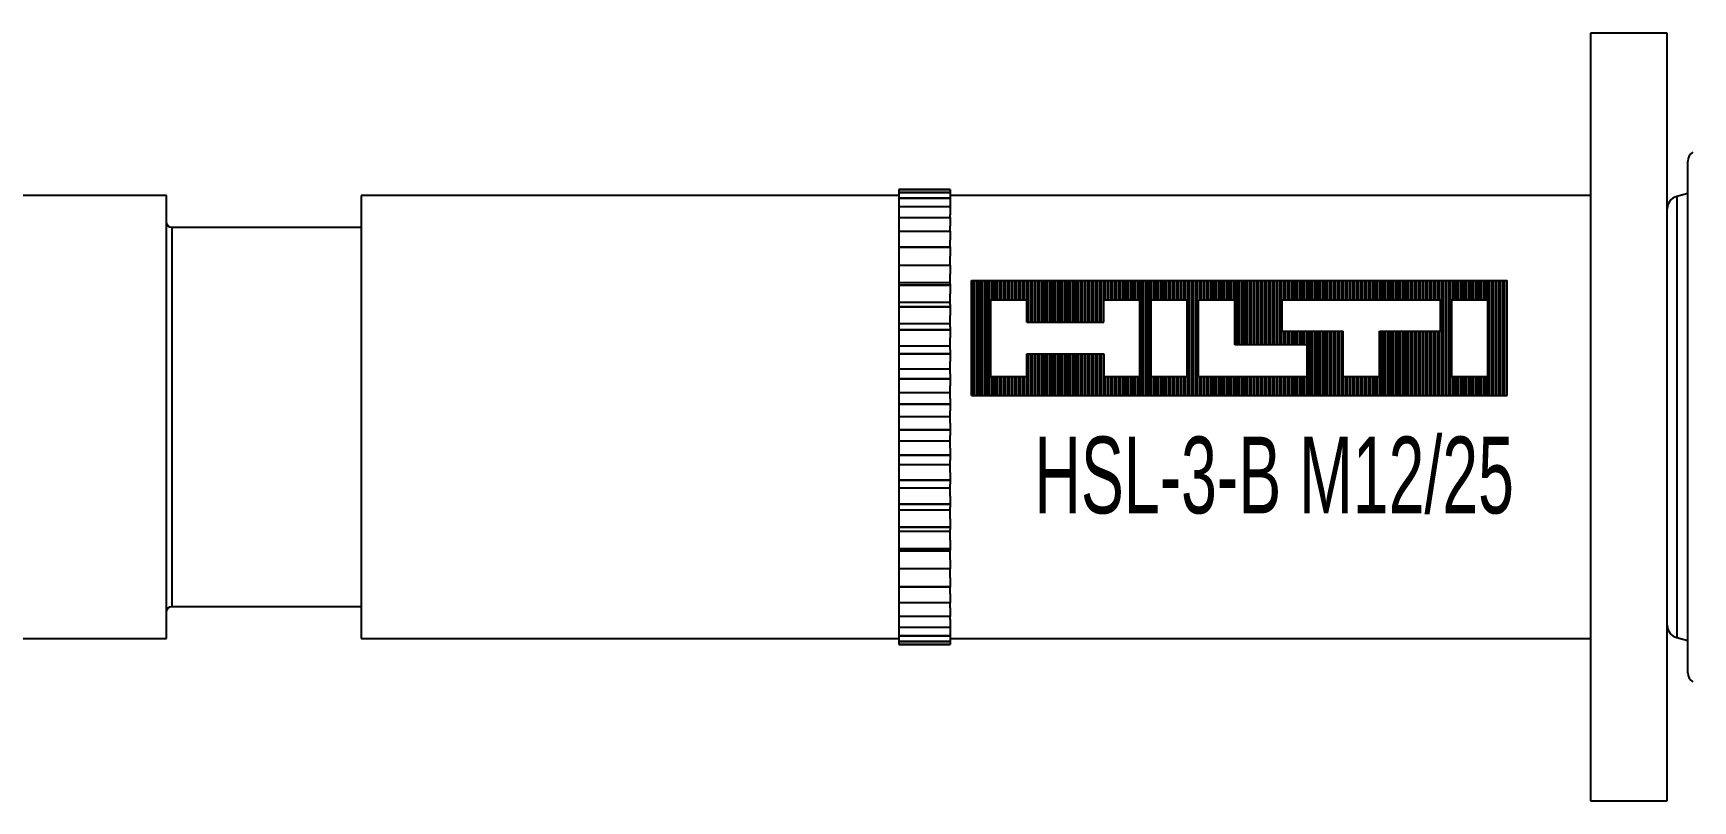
# Model space of a CAD drawing. Header units: millimetres. Extents: x 296 to 4896, y 152 to 3333.
# Drawn here: x 2230.9 to 2295.7, y 1844.7 to 1874.7 of the extents above; entities that cross this region are included whole.
import ezdxf
from ezdxf.enums import TextEntityAlignment as Align

# ---------------------------------------------------------------- set-up
doc = ezdxf.new("R2010")
doc.units = ezdxf.units.MM
doc.linetypes.add('DASHED', pattern=[0.25, 0.15625, -0.09375])
for name, color, linetype in [('1', 1, 'DASHED'), ('10', 1, 'Continuous'), ('3', 4, 'Continuous')]:
    doc.layers.add(name, color=color, linetype=linetype)
doc.styles.get("Standard").update_dxf_attribs({"font": 'arial.ttf'})

# ---------------------------------------------------------------- blocks, each defined once
blk = doc.blocks.new('HSL-3-B M12-25')
at = {"layer": '1', "color": 3, "linetype": 'Continuous'}
for p, q in [((0, 15.005), (-3, 15.005)), ((-3, 15.005), (-3, -14.995)), ((0, 14.995), (0, 15.005)), ((0, -14.995), (0, 14.995)), ((0.8, 9.998), (0.8, 10.005)), ((0.8, -9.995), (0.8, 9.998)), ((-58.6, 8.655), (-65.3, 8.655)), ((-58.6, 8.649), (-58.6, 8.655)), ((-58.6, -8.645), (-58.6, 8.649)), ((-30, 8.655), (-51, 8.655)), ((-51, 8.655), (-51, -8.645)), ((-30, 8.891), (-30, 8.89)), ((-30, 8.891), (-28, 8.891)), ((-30, 8.89), (-30, 8.781)), ((-28, 8.89), (-30, 8.89)), ((-30, 8.781), (-28, 8.781)), ((-30, 8.781), (-30, 8.777)), ((-30, 8.777), (-30, 8.56)), ((-28, 8.777), (-30, 8.777)), ((-30, 8.56), (-30, 8.553)), ((-30, 8.56), (-28, 8.56)), ((-28, 8.553), (-30, 8.553)), ((-30, 8.553), (-30, 8.247)), ((-28, 8.891), (-28, 8.89)), ((-28, 8.89), (-28, 8.781)), ((-28, 8.781), (-28, 8.777)), ((-28, 8.777), (-28, 8.56)), ((-3, 8.655), (-28, 8.655)), ((-28, 8.56), (-28, 8.553)), ((-28, 8.553), (-28, 8.247)), ((-30, 8.232), (-28, 8.232)), ((-30, 8.232), (-30, 8.222)), ((-28, 8.222), (-30, 8.222)), ((-30, 8.222), (-30, 7.902)), ((-30, 7.8), (-28, 7.8)), ((-30, 7.8), (-30, 7.788)), ((-28, 7.788), (-30, 7.788)), ((-30, 7.788), (-30, 7.457)), ((-28, 8.232), (-28, 8.222)), ((-28, 8.222), (-28, 7.902)), ((-28, 7.8), (-28, 7.788)), ((-28, 7.788), (-28, 7.457)), ((-51, 7.405), (-58.4, 7.405)), ((-30, 7.457), (-30, 7.27)), ((-30, 7.27), (-30, 7.256)), ((-30, 7.27), (-28, 7.27)), ((-28, 7.256), (-30, 7.256)), ((-30, 7.256), (-30, 6.918)), ((-28, 7.27), (-28, 7.457)), ((-28, 7.27), (-28, 7.256)), ((-28, 7.256), (-28, 6.918)), ((-30, 6.918), (-30, 6.649)), ((-30, 6.649), (-30, 6.633)), ((-30, 6.649), (-28, 6.649)), ((-28, 6.633), (-30, 6.633)), ((-30, 6.633), (-30, 6.293)), ((-28, 6.649), (-28, 6.918)), ((-28, 6.649), (-28, 6.633)), ((-28, 6.633), (-28, 6.293)), ((-30, 6.293), (-30, 5.944)), ((-30, 5.944), (-30, 5.926)), ((-30, 5.944), (-28, 5.944)), ((-28, 5.926), (-30, 5.926)), ((-30, 5.926), (-30, 5.588)), ((-28, 5.944), (-28, 6.293)), ((-28, 5.944), (-28, 5.926)), ((-28, 5.926), (-28, 5.588)), ((-30, 5.588), (-30, 5.203)), ((-28, 5.242), (-30, 5.242)), ((-30, 5.203), (-30, 5.165)), ((-28, 5.203), (-28, 5.588)), ((-28, 5.203), (-28, 5.165)), ((-30, 5.165), (-30, 5.145)), ((-30, 5.165), (-28, 5.165)), ((-28, 5.145), (-30, 5.145)), ((-30, 5.145), (-30, 4.813)), ((-30, 4.813), (-30, 4.396)), ((-28, 5.165), (-28, 5.145)), ((-28, 5.145), (-28, 4.813)), ((-28, 4.396), (-28, 4.813)), ((-28, 4.474), (-30, 4.474)), ((-30, 4.396), (-30, 4.32)), ((-30, 4.32), (-28, 4.32)), ((-30, 4.32), (-30, 4.299)), ((-30, 4.299), (-30, 3.978)), ((-28, 4.299), (-30, 4.299)), ((-30, 3.978), (-30, 3.534)), ((-28, 4.396), (-28, 4.32)), ((-28, 4.32), (-28, 4.299)), ((-28, 4.299), (-28, 3.978)), ((-28, 3.534), (-28, 3.978)), ((-28, 3.649), (-30, 3.649)), ((-30, 3.534), (-30, 3.422)), ((-30, 3.422), (-28, 3.422)), ((-30, 3.422), (-30, 3.399)), ((-30, 3.399), (-30, 3.093)), ((-28, 3.399), (-30, 3.399)), ((-28, 3.534), (-28, 3.422)), ((-28, 3.422), (-28, 3.399)), ((-28, 3.399), (-28, 3.093)), ((-30, 3.093), (-30, 2.628)), ((-28, 2.779), (-30, 2.779)), ((-30, 2.628), (-30, 2.48)), ((-28, 2.628), (-28, 3.093)), ((-28, 2.628), (-28, 2.48)), ((-30, 2.48), (-28, 2.48)), ((-30, 2.48), (-30, 2.457)), ((-28, 2.457), (-30, 2.457)), ((-30, 2.457), (-30, 2.169)), ((-30, 2.169), (-30, 1.688)), ((-28, 2.48), (-28, 2.457)), ((-28, 2.457), (-28, 2.169)), ((-28, 1.688), (-28, 2.169)), ((-28, 1.874), (-30, 1.874)), ((-30, 1.688), (-30, 1.508)), ((-30, 1.508), (-28, 1.508)), ((-30, 1.508), (-30, 1.483)), ((-28, 1.483), (-30, 1.483)), ((-30, 1.483), (-30, 1.218)), ((-28, 1.688), (-28, 1.508)), ((-28, 1.508), (-28, 1.483)), ((-28, 1.483), (-28, 1.218)), ((-30, 1.218), (-30, 0.728)), ((-28, 0.945), (-30, 0.945)), ((-30, 0.728), (-30, 0.516)), ((-28, 0.728), (-28, 1.218)), ((-28, 0.728), (-28, 0.516)), ((-30, 0.516), (-28, 0.516)), ((-30, 0.516), (-30, 0.491)), ((-30, 0.491), (-30, 0.251)), ((-28, 0.491), (-30, 0.491)), ((-30, 0.251), (-30, -0.242)), ((-28, 0.005), (-30, 0.005)), ((-28, 0.516), (-28, 0.491)), ((-28, 0.491), (-28, 0.251)), ((-28, -0.242), (-28, 0.251)), ((-30, -0.242), (-30, -0.482)), ((-30, -0.482), (-28, -0.482)), ((-30, -0.482), (-30, -0.507)), ((-28, -0.507), (-30, -0.507)), ((-30, -0.507), (-30, -0.719)), ((-28, -0.242), (-28, -0.482)), ((-28, -0.482), (-28, -0.507)), ((-28, -0.507), (-28, -0.719)), ((-30, -0.719), (-30, -1.208)), ((-28, -0.936), (-30, -0.936)), ((-30, -1.208), (-30, -1.474)), ((-28, -1.208), (-28, -0.719)), ((-28, -1.208), (-28, -1.474)), ((-30, -1.474), (-30, -1.498)), ((-30, -1.474), (-28, -1.474)), ((-30, -1.498), (-30, -1.679)), ((-28, -1.498), (-30, -1.498)), ((-30, -1.679), (-30, -2.16)), ((-28, -1.865), (-30, -1.865)), ((-28, -1.474), (-28, -1.498)), ((-28, -1.498), (-28, -1.679)), ((-28, -2.16), (-28, -1.679)), ((-30, -2.16), (-30, -2.447)), ((-30, -2.447), (-30, -2.471)), ((-30, -2.447), (-28, -2.447)), ((-28, -2.471), (-30, -2.471)), ((-30, -2.471), (-30, -2.619)), ((-28, -2.16), (-28, -2.447)), ((-28, -2.447), (-28, -2.471)), ((-28, -2.471), (-28, -2.619)), ((-30, -2.619), (-30, -3.084)), ((-28, -2.77), (-30, -2.77)), ((-30, -3.084), (-30, -3.39)), ((-28, -3.084), (-28, -2.619)), ((-28, -3.084), (-28, -3.39)), ((-30, -3.39), (-28, -3.39)), ((-30, -3.39), (-30, -3.413)), ((-28, -3.413), (-30, -3.413)), ((-30, -3.413), (-30, -3.525)), ((-30, -3.525), (-30, -3.969)), ((-28, -3.64), (-30, -3.64)), ((-28, -3.39), (-28, -3.413)), ((-28, -3.413), (-28, -3.525)), ((-28, -3.969), (-28, -3.525)), ((-30, -3.969), (-30, -4.29)), ((-30, -4.29), (-30, -4.311)), ((-30, -4.29), (-28, -4.29)), ((-30, -4.311), (-30, -4.387)), ((-28, -4.311), (-30, -4.311)), ((-30, -4.387), (-30, -4.804)), ((-28, -4.465), (-30, -4.465)), ((-28, -3.969), (-28, -4.29)), ((-28, -4.29), (-28, -4.311)), ((-28, -4.311), (-28, -4.387)), ((-28, -4.804), (-28, -4.387)), ((-30, -4.804), (-30, -5.136)), ((-30, -5.136), (-30, -5.156)), ((-30, -5.136), (-28, -5.136)), ((-30, -5.156), (-30, -5.194)), ((-28, -5.156), (-30, -5.156)), ((-28, -4.804), (-28, -5.136)), ((-28, -5.136), (-28, -5.156)), ((-28, -5.156), (-28, -5.194)), ((-30, -5.194), (-30, -5.579)), ((-28, -5.233), (-30, -5.233)), ((-30, -5.579), (-30, -5.917)), ((-28, -5.579), (-28, -5.194)), ((-28, -5.579), (-28, -5.917)), ((-30, -5.917), (-28, -5.917)), ((-30, -5.917), (-30, -5.935)), ((-28, -5.935), (-30, -5.935)), ((-30, -5.935), (-30, -6.284)), ((-30, -6.284), (-30, -6.623)), ((-28, -5.917), (-28, -5.935)), ((-28, -6.284), (-28, -5.935)), ((-28, -6.284), (-28, -6.623)), ((-30, -6.623), (-28, -6.623)), ((-30, -6.623), (-30, -6.64)), ((-30, -6.64), (-30, -6.909)), ((-28, -6.64), (-30, -6.64)), ((-30, -6.909), (-30, -7.247)), ((-28, -6.623), (-28, -6.64)), ((-28, -6.909), (-28, -6.64)), ((-28, -6.909), (-28, -7.247)), ((-58.4, -7.395), (-51, -7.395)), ((-30, -7.247), (-28, -7.247)), ((-30, -7.247), (-30, -7.261)), ((-28, -7.261), (-30, -7.261)), ((-30, -7.261), (-30, -7.448)), ((-30, -7.448), (-30, -7.779)), ((-28, -7.247), (-28, -7.261)), ((-28, -7.448), (-28, -7.261)), ((-28, -7.448), (-28, -7.779)), ((-30, -7.779), (-30, -7.791)), ((-30, -7.779), (-28, -7.779)), ((-28, -7.791), (-30, -7.791)), ((-30, -7.893), (-30, -8.213)), ((-30, -8.213), (-28, -8.213)), ((-30, -8.213), (-30, -8.223)), ((-28, -8.223), (-30, -8.223)), ((-30, -8.238), (-30, -8.544)), ((-28, -7.779), (-28, -7.791)), ((-28, -7.893), (-28, -8.213)), ((-28, -8.213), (-28, -8.223)), ((-28, -8.238), (-28, -8.544)), ((-65.3, -8.645), (-58.6, -8.645)), ((-51, -8.645), (-30, -8.645)), ((-30, -8.544), (-30, -8.551)), ((-30, -8.544), (-28, -8.544)), ((-30, -8.551), (-30, -8.768)), ((-28, -8.551), (-30, -8.551)), ((-30, -8.768), (-30, -8.772)), ((-30, -8.768), (-28, -8.768)), ((-28, -8.772), (-30, -8.772)), ((-30, -8.772), (-30, -8.881)), ((-30, -8.881), (-30, -8.882)), ((-30, -8.881), (-28, -8.881)), ((-28, -8.882), (-30, -8.882)), ((-28, -8.544), (-28, -8.551)), ((-28, -8.551), (-28, -8.768)), ((-28, -8.645), (-3, -8.645)), ((-28, -8.768), (-28, -8.772)), ((-28, -8.772), (-28, -8.881)), ((-28, -8.881), (-28, -8.882)), ((-3, -14.995), (0, -14.995))]:
    blk.add_line(p, q, dxfattribs=at)
at = {"layer": '1', "color": 30, "linetype": 'Continuous'}
for p, q in [((0.8, 8.737), (0.371, 8.622)), ((0.371, -8.612), (0.8, -8.727))]:
    blk.add_line(p, q, dxfattribs=at)
at = {"layer": '1', "color": 1, "linetype": 'Continuous'}
for p, q in [((0.371, 8.622), (0.371, -8.612)), ((-58.4, 7.405), (-58.4, -7.395))]:
    blk.add_line(p, q, dxfattribs=at)
at = {"layer": '1', "color": 3, "linetype": 'Continuous'}
for points in [[(-30, 8.247, 0), (-30, 8.24, 0), (-30, 8.232, 0)], [(-30, 7.902, 0), (-30, 7.852, 0), (-30, 7.8, 0)], [(-28, 8.232, 0), (-28, 8.24, 0), (-28, 8.247, 0)], [(-28, 7.8, 0), (-28, 7.852, 0), (-28, 7.902, 0)], [(-30, -7.791, 0), (-30, -7.843, 0), (-30, -7.893, 0)], [(-30, -8.223, 0), (-30, -8.23, 0), (-30, -8.238, 0)], [(-28, -7.893, 0), (-28, -7.843, 0), (-28, -7.791, 0)], [(-28, -8.238, 0), (-28, -8.23, 0), (-28, -8.223, 0)]]:
    blk.add_polyline3d(points, dxfattribs=at)
for centre, start, end in [((1.2, 10.005), 120.00094, 180), ((1.2, -9.995), 180, 239.99906)]:
    blk.add_arc(centre, 0.4, start, end, dxfattribs=at)
at = {"layer": '1', "color": 30, "linetype": 'Continuous'}
for centre, start, end in [((0.5, 8.139), 105, 180), ((0.5, -8.129), 180, 255)]:
    blk.add_arc(centre, 0.5, start, end, dxfattribs=at)
at = {"layer": '1', "color": 3, "linetype": 'Continuous', "extrusion": (0, 0, -1)}
for centre, start, end in [((58.4, 7.605), 270, 0), ((58.4, -7.595), 0, 90)]:
    blk.add_arc(centre, 0.2, start, end, dxfattribs=at)
at = {"layer": '10'}
for p, q in [((-27.166, 0.839), (-27.166, 5.339)), ((-27.166, 5.339), (-6.254, 5.339)), ((-27.125, 5.339), (-27.125, 0.839)), ((-27.05, 0.839), (-27.05, 5.339)), ((-26.975, 5.339), (-26.975, 0.839)), ((-26.9, 0.839), (-26.9, 5.339)), ((-26.825, 5.339), (-26.825, 0.839)), ((-26.75, 0.839), (-26.75, 5.339)), ((-26.675, 5.339), (-26.675, 0.839)), ((-26.6, 0.839), (-26.6, 5.339)), ((-26.525, 5.339), (-26.525, 0.839)), ((-26.45, 0.839), (-26.45, 5.339)), ((-26.375, 5.339), (-26.375, 4.589)), ((-26.3, 4.589), (-26.3, 5.339)), ((-26.225, 5.339), (-26.225, 4.589)), ((-26.15, 4.589), (-26.15, 5.339)), ((-26.075, 5.339), (-26.075, 4.589)), ((-26, 4.589), (-26, 5.339)), ((-25.925, 5.339), (-25.925, 4.589)), ((-25.85, 4.589), (-25.85, 5.339)), ((-25.775, 5.339), (-25.775, 4.589)), ((-25.7, 4.589), (-25.7, 5.339)), ((-25.625, 5.339), (-25.625, 4.589)), ((-25.55, 4.589), (-25.55, 5.339)), ((-25.475, 5.339), (-25.475, 4.589)), ((-25.4, 4.589), (-25.4, 5.339)), ((-25.325, 5.339), (-25.325, 4.589)), ((-25.25, 4.589), (-25.25, 5.339)), ((-25.175, 5.339), (-25.175, 4.589)), ((-25.1, 4.589), (-25.1, 5.339)), ((-25.025, 5.339), (-25.025, 4.589)), ((-24.95, 3.706), (-24.95, 5.339)), ((-24.875, 5.339), (-24.875, 3.706)), ((-24.8, 3.706), (-24.8, 5.339)), ((-24.725, 5.339), (-24.725, 3.706)), ((-24.65, 3.706), (-24.65, 5.339)), ((-24.575, 5.339), (-24.575, 3.706)), ((-24.5, 3.706), (-24.5, 5.339)), ((-24.425, 5.339), (-24.425, 3.706)), ((-24.35, 3.706), (-24.35, 5.339)), ((-24.275, 5.339), (-24.275, 3.706)), ((-24.2, 3.706), (-24.2, 5.339)), ((-24.125, 5.339), (-24.125, 3.706)), ((-24.05, 3.706), (-24.05, 5.339)), ((-23.975, 5.339), (-23.975, 3.706)), ((-23.9, 3.706), (-23.9, 5.339)), ((-23.825, 5.339), (-23.825, 3.706)), ((-23.75, 3.706), (-23.75, 5.339)), ((-23.675, 5.339), (-23.675, 3.706)), ((-23.6, 3.706), (-23.6, 5.339)), ((-23.525, 5.339), (-23.525, 3.706)), ((-23.45, 3.706), (-23.45, 5.339)), ((-23.375, 5.339), (-23.375, 3.706)), ((-23.3, 3.706), (-23.3, 5.339)), ((-23.225, 5.339), (-23.225, 3.706)), ((-23.15, 3.706), (-23.15, 5.339)), ((-23.075, 5.339), (-23.075, 3.706)), ((-23, 3.706), (-23, 5.339)), ((-22.925, 5.339), (-22.925, 3.706)), ((-22.85, 3.706), (-22.85, 5.339)), ((-22.775, 5.339), (-22.775, 3.706)), ((-22.7, 3.706), (-22.7, 5.339)), ((-22.625, 5.339), (-22.625, 3.706)), ((-22.55, 3.706), (-22.55, 5.339)), ((-22.475, 5.339), (-22.475, 3.706)), ((-22.4, 3.706), (-22.4, 5.339)), ((-22.325, 5.339), (-22.325, 3.706)), ((-22.25, 3.706), (-22.25, 5.339)), ((-22.175, 5.339), (-22.175, 3.706)), ((-22.1, 3.706), (-22.1, 5.339)), ((-22.025, 5.339), (-22.025, 3.706)), ((-21.95, 4.589), (-21.95, 5.339)), ((-21.875, 5.339), (-21.875, 4.589)), ((-21.8, 4.589), (-21.8, 5.339)), ((-21.725, 5.339), (-21.725, 4.589)), ((-21.65, 4.589), (-21.65, 5.339)), ((-21.575, 5.339), (-21.575, 4.589)), ((-21.5, 4.589), (-21.5, 5.339)), ((-21.425, 5.339), (-21.425, 4.589)), ((-21.35, 4.589), (-21.35, 5.339)), ((-21.275, 5.339), (-21.275, 4.589)), ((-21.2, 4.589), (-21.2, 5.339)), ((-21.125, 5.339), (-21.125, 4.589)), ((-21.05, 4.589), (-21.05, 5.339)), ((-20.975, 5.339), (-20.975, 4.589)), ((-20.9, 4.589), (-20.9, 5.339)), ((-20.825, 5.339), (-20.825, 4.589)), ((-20.75, 4.589), (-20.75, 5.339)), ((-20.675, 5.339), (-20.675, 4.589)), ((-20.6, 4.589), (-20.6, 5.339)), ((-20.525, 5.339), (-20.525, 0.839)), ((-20.45, 0.839), (-20.45, 5.339)), ((-20.375, 5.339), (-20.375, 0.839)), ((-20.3, 0.839), (-20.3, 5.339)), ((-20.225, 5.339), (-20.225, 0.839)), ((-20.15, 4.589), (-20.15, 5.339)), ((-20.075, 5.339), (-20.075, 4.589)), ((-20, 4.589), (-20, 5.339)), ((-19.925, 5.339), (-19.925, 4.589)), ((-19.85, 4.589), (-19.85, 5.339)), ((-19.775, 5.339), (-19.775, 4.589)), ((-19.7, 4.589), (-19.7, 5.339)), ((-19.625, 5.339), (-19.625, 4.589)), ((-19.55, 4.589), (-19.55, 5.339)), ((-19.475, 5.339), (-19.475, 4.589)), ((-19.4, 4.589), (-19.4, 5.339)), ((-19.325, 5.339), (-19.325, 4.589)), ((-19.25, 4.589), (-19.25, 5.339)), ((-19.175, 5.339), (-19.175, 4.589)), ((-19.1, 4.589), (-19.1, 5.339)), ((-19.025, 5.339), (-19.025, 4.589)), ((-18.95, 4.589), (-18.95, 5.339)), ((-18.875, 5.339), (-18.875, 4.589)), ((-18.8, 4.589), (-18.8, 5.339)), ((-18.725, 5.339), (-18.725, 0.839)), ((-18.65, 0.839), (-18.65, 5.339)), ((-18.575, 5.339), (-18.575, 0.839)), ((-18.5, 0.839), (-18.5, 5.339)), ((-18.425, 5.339), (-18.425, 0.839)), ((-18.35, 0.839), (-18.35, 5.339)), ((-18.275, 5.339), (-18.275, 4.589)), ((-18.2, 4.589), (-18.2, 5.339)), ((-18.125, 5.339), (-18.125, 4.589)), ((-18.05, 4.589), (-18.05, 5.339)), ((-17.975, 5.339), (-17.975, 4.589)), ((-17.9, 4.589), (-17.9, 5.339)), ((-17.825, 5.339), (-17.825, 4.589)), ((-17.75, 4.589), (-17.75, 5.339)), ((-17.675, 5.339), (-17.675, 4.589)), ((-17.6, 4.589), (-17.6, 5.339)), ((-17.525, 5.339), (-17.525, 4.589)), ((-17.45, 4.589), (-17.45, 5.339)), ((-17.375, 5.339), (-17.375, 4.589)), ((-17.3, 4.589), (-17.3, 5.339)), ((-17.225, 5.339), (-17.225, 4.589)), ((-17.15, 4.589), (-17.15, 5.339)), ((-17.075, 5.339), (-17.075, 4.589)), ((-17, 4.589), (-17, 5.339)), ((-16.925, 5.339), (-16.925, 4.589)), ((-16.85, 2.824), (-16.85, 5.339)), ((-16.775, 5.339), (-16.775, 2.824)), ((-16.7, 2.824), (-16.7, 5.339)), ((-16.625, 5.339), (-16.625, 2.824)), ((-16.55, 2.824), (-16.55, 5.339)), ((-16.475, 5.339), (-16.475, 2.824)), ((-16.4, 2.824), (-16.4, 5.339)), ((-16.325, 5.339), (-16.325, 2.824)), ((-16.25, 2.824), (-16.25, 5.339)), ((-16.175, 5.339), (-16.175, 2.824)), ((-16.1, 2.824), (-16.1, 5.339)), ((-16.025, 5.339), (-16.025, 2.824)), ((-15.95, 2.824), (-15.95, 5.339)), ((-15.875, 5.339), (-15.875, 2.824)), ((-15.8, 2.824), (-15.8, 5.339)), ((-15.725, 5.339), (-15.725, 2.824)), ((-15.65, 2.824), (-15.65, 5.339)), ((-15.575, 5.339), (-15.575, 2.824)), ((-15.5, 2.824), (-15.5, 5.339)), ((-15.425, 5.339), (-15.425, 2.824)), ((-15.35, 2.824), (-15.35, 5.339)), ((-15.275, 5.339), (-15.275, 2.824)), ((-15.2, 2.824), (-15.2, 5.339)), ((-15.125, 5.339), (-15.125, 2.824)), ((-15.05, 2.824), (-15.05, 5.339)), ((-14.975, 5.339), (-14.975, 4.589)), ((-14.9, 4.589), (-14.9, 5.339)), ((-14.825, 5.339), (-14.825, 4.589)), ((-14.75, 4.589), (-14.75, 5.339)), ((-14.675, 5.339), (-14.675, 4.589)), ((-14.6, 4.589), (-14.6, 5.339)), ((-14.525, 5.339), (-14.525, 4.589)), ((-14.45, 4.589), (-14.45, 5.339)), ((-14.375, 5.339), (-14.375, 4.589)), ((-14.3, 4.589), (-14.3, 5.339)), ((-14.225, 5.339), (-14.225, 4.589)), ((-14.15, 4.589), (-14.15, 5.339)), ((-14.075, 5.339), (-14.075, 4.589)), ((-14, 4.589), (-14, 5.339)), ((-13.925, 5.339), (-13.925, 4.589)), ((-13.85, 4.589), (-13.85, 5.339)), ((-13.775, 5.339), (-13.775, 4.589)), ((-13.7, 4.589), (-13.7, 5.339)), ((-13.625, 5.339), (-13.625, 4.589)), ((-13.55, 4.589), (-13.55, 5.339)), ((-13.475, 5.339), (-13.475, 4.589)), ((-13.4, 4.589), (-13.4, 5.339)), ((-13.325, 5.339), (-13.325, 4.589)), ((-13.25, 4.589), (-13.25, 5.339)), ((-13.175, 5.339), (-13.175, 4.589)), ((-13.1, 4.589), (-13.1, 5.339)), ((-13.025, 5.339), (-13.025, 4.589)), ((-12.95, 4.589), (-12.95, 5.339)), ((-12.875, 5.339), (-12.875, 4.589)), ((-12.8, 4.589), (-12.8, 5.339)), ((-12.725, 5.339), (-12.725, 4.589)), ((-12.65, 4.589), (-12.65, 5.339)), ((-12.575, 5.339), (-12.575, 4.589)), ((-12.5, 4.589), (-12.5, 5.339)), ((-12.425, 5.339), (-12.425, 4.589)), ((-12.35, 4.589), (-12.35, 5.339)), ((-12.275, 5.339), (-12.275, 4.589)), ((-12.2, 4.589), (-12.2, 5.339)), ((-12.125, 5.339), (-12.125, 4.589)), ((-12.05, 4.589), (-12.05, 5.339)), ((-11.975, 5.339), (-11.975, 4.589)), ((-11.9, 4.589), (-11.9, 5.339)), ((-11.825, 5.339), (-11.825, 4.589)), ((-11.75, 4.589), (-11.75, 5.339)), ((-11.675, 5.339), (-11.675, 4.589)), ((-11.6, 4.589), (-11.6, 5.339)), ((-11.525, 5.339), (-11.525, 4.589)), ((-11.45, 4.589), (-11.45, 5.339)), ((-11.375, 5.339), (-11.375, 4.589)), ((-11.3, 4.589), (-11.3, 5.339)), ((-11.225, 5.339), (-11.225, 4.589)), ((-11.15, 4.589), (-11.15, 5.339)), ((-11.075, 5.339), (-11.075, 4.589)), ((-11, 4.589), (-11, 5.339)), ((-10.925, 5.339), (-10.925, 4.589)), ((-10.85, 4.589), (-10.85, 5.339)), ((-10.775, 5.339), (-10.775, 4.589)), ((-10.7, 4.589), (-10.7, 5.339)), ((-10.625, 5.339), (-10.625, 4.589)), ((-10.55, 4.589), (-10.55, 5.339)), ((-10.475, 5.339), (-10.475, 4.589)), ((-10.4, 4.589), (-10.4, 5.339)), ((-10.325, 5.339), (-10.325, 4.589)), ((-10.25, 4.589), (-10.25, 5.339)), ((-10.175, 5.339), (-10.175, 4.589)), ((-10.1, 4.589), (-10.1, 5.339)), ((-10.025, 5.339), (-10.025, 4.589)), ((-9.95, 4.589), (-9.95, 5.339)), ((-9.875, 5.339), (-9.875, 4.589)), ((-9.8, 4.589), (-9.8, 5.339)), ((-9.725, 5.339), (-9.725, 4.589)), ((-9.65, 4.589), (-9.65, 5.339)), ((-9.575, 5.339), (-9.575, 4.589)), ((-9.5, 4.589), (-9.5, 5.339)), ((-9.425, 5.339), (-9.425, 4.589)), ((-9.35, 4.589), (-9.35, 5.339)), ((-9.275, 5.339), (-9.275, 4.589)), ((-9.2, 4.589), (-9.2, 5.339)), ((-9.125, 5.339), (-9.125, 4.589)), ((-9.05, 4.589), (-9.05, 5.339)), ((-8.975, 5.339), (-8.975, 4.589)), ((-8.9, 4.589), (-8.9, 5.339)), ((-8.825, 5.339), (-8.825, 0.839)), ((-8.75, 0.839), (-8.75, 5.339)), ((-8.675, 5.339), (-8.675, 0.839)), ((-8.6, 0.839), (-8.6, 5.339)), ((-8.525, 5.339), (-8.525, 0.839)), ((-8.45, 0.839), (-8.45, 5.339)), ((-8.375, 5.339), (-8.375, 4.589)), ((-8.3, 4.589), (-8.3, 5.339)), ((-8.225, 5.339), (-8.225, 4.589)), ((-8.15, 4.589), (-8.15, 5.339)), ((-8.075, 5.339), (-8.075, 4.589)), ((-8, 4.589), (-8, 5.339)), ((-7.925, 5.339), (-7.925, 4.589)), ((-7.85, 4.589), (-7.85, 5.339)), ((-7.775, 5.339), (-7.775, 4.589)), ((-7.7, 4.589), (-7.7, 5.339)), ((-7.625, 5.339), (-7.625, 4.589)), ((-7.55, 4.589), (-7.55, 5.339)), ((-7.475, 5.339), (-7.475, 4.589)), ((-7.4, 4.589), (-7.4, 5.339)), ((-7.325, 5.339), (-7.325, 4.589)), ((-7.25, 4.589), (-7.25, 5.339)), ((-7.175, 5.339), (-7.175, 4.589)), ((-7.1, 4.589), (-7.1, 5.339)), ((-7.025, 5.339), (-7.025, 4.589)), ((-6.95, 0.839), (-6.95, 5.339)), ((-6.875, 5.339), (-6.875, 0.839)), ((-6.8, 0.839), (-6.8, 5.339)), ((-6.725, 5.339), (-6.725, 0.839)), ((-6.65, 0.839), (-6.65, 5.339)), ((-6.575, 5.339), (-6.575, 0.839)), ((-6.5, 0.839), (-6.5, 5.339)), ((-6.425, 5.339), (-6.425, 0.839)), ((-6.35, 0.839), (-6.35, 5.339)), ((-6.275, 5.339), (-6.275, 0.839)), ((-6.254, 0.839), (-6.254, 5.339)), ((-26.416, 1.589), (-26.416, 4.589)), ((-26.416, 4.589), (-25.004, 4.589)), ((-25.004, 3.706), (-25.004, 4.589)), ((-22.004, 4.589), (-20.593, 4.589)), ((-22.004, 3.706), (-22.004, 4.589)), ((-20.593, 1.589), (-20.593, 4.589)), ((-20.151, 4.589), (-18.74, 4.589)), ((-20.151, 1.589), (-20.151, 4.589)), ((-18.74, 1.589), (-18.74, 4.589)), ((-18.298, 4.589), (-16.887, 4.589)), ((-18.298, 1.589), (-18.298, 4.589)), ((-16.887, 2.824), (-16.887, 4.589)), ((-15.034, 4.589), (-8.857, 4.589)), ((-15.034, 3.353), (-15.034, 4.589)), ((-8.857, 3.353), (-8.857, 4.589)), ((-8.416, 4.589), (-7.004, 4.589)), ((-8.416, 1.589), (-8.416, 4.589)), ((-7.004, 1.589), (-7.004, 4.589)), ((-25.004, 3.706), (-22.004, 3.706)), ((-15.034, 3.353), (-12.651, 3.353)), ((-14.975, 3.353), (-14.975, 2.824)), ((-14.9, 2.824), (-14.9, 3.353)), ((-14.825, 3.353), (-14.825, 2.824)), ((-14.75, 2.824), (-14.75, 3.353)), ((-14.675, 3.353), (-14.675, 2.824)), ((-14.6, 2.824), (-14.6, 3.353)), ((-14.525, 3.353), (-14.525, 2.824)), ((-14.45, 2.824), (-14.45, 3.353)), ((-14.375, 3.353), (-14.375, 2.824)), ((-14.3, 2.824), (-14.3, 3.353)), ((-14.225, 3.353), (-14.225, 2.824)), ((-14.15, 2.824), (-14.15, 3.353)), ((-14.075, 3.353), (-14.075, 2.824)), ((-14, 0.839), (-14, 3.353)), ((-13.925, 3.353), (-13.925, 0.839)), ((-13.85, 0.839), (-13.85, 3.353)), ((-13.775, 3.353), (-13.775, 0.839)), ((-13.7, 0.839), (-13.7, 3.353)), ((-13.625, 3.353), (-13.625, 0.839)), ((-13.55, 0.839), (-13.55, 3.353)), ((-13.475, 3.353), (-13.475, 0.839)), ((-13.4, 0.839), (-13.4, 3.353)), ((-13.325, 3.353), (-13.325, 0.839)), ((-13.25, 0.839), (-13.25, 3.353)), ((-13.175, 3.353), (-13.175, 0.839)), ((-13.1, 0.839), (-13.1, 3.353)), ((-13.025, 3.353), (-13.025, 0.839)), ((-12.95, 0.839), (-12.95, 3.353)), ((-12.875, 3.353), (-12.875, 0.839)), ((-12.8, 0.839), (-12.8, 3.353)), ((-12.725, 3.353), (-12.725, 0.839)), ((-12.651, 1.589), (-12.651, 3.353)), ((-11.24, 1.589), (-11.24, 3.353)), ((-11.24, 3.353), (-8.857, 3.353)), ((-11.225, 3.353), (-11.225, 0.839)), ((-11.15, 0.839), (-11.15, 3.353)), ((-11.075, 3.353), (-11.075, 0.839)), ((-11, 0.839), (-11, 3.353)), ((-10.925, 3.353), (-10.925, 0.839)), ((-10.85, 0.839), (-10.85, 3.353)), ((-10.775, 3.353), (-10.775, 0.839)), ((-10.7, 0.839), (-10.7, 3.353)), ((-10.625, 3.353), (-10.625, 0.839)), ((-10.55, 0.839), (-10.55, 3.353)), ((-10.475, 3.353), (-10.475, 0.839)), ((-10.4, 0.839), (-10.4, 3.353)), ((-10.325, 3.353), (-10.325, 0.839)), ((-10.25, 0.839), (-10.25, 3.353)), ((-10.175, 3.353), (-10.175, 0.839)), ((-10.1, 0.839), (-10.1, 3.353)), ((-10.025, 3.353), (-10.025, 0.839)), ((-9.95, 0.839), (-9.95, 3.353)), ((-9.875, 3.353), (-9.875, 0.839)), ((-9.8, 0.839), (-9.8, 3.353)), ((-9.725, 3.353), (-9.725, 0.839)), ((-9.65, 0.839), (-9.65, 3.353)), ((-9.575, 3.353), (-9.575, 0.839)), ((-9.5, 0.839), (-9.5, 3.353)), ((-9.425, 3.353), (-9.425, 0.839)), ((-9.35, 0.839), (-9.35, 3.353)), ((-9.275, 3.353), (-9.275, 0.839)), ((-9.2, 0.839), (-9.2, 3.353)), ((-9.125, 3.353), (-9.125, 0.839)), ((-9.05, 0.839), (-9.05, 3.353)), ((-8.975, 3.353), (-8.975, 0.839)), ((-8.9, 0.839), (-8.9, 3.353)), ((-14.063, 2.824), (-16.887, 2.824)), ((-14.063, 1.589), (-14.063, 2.824)), ((-25.004, 1.589), (-25.004, 2.471)), ((-25.004, 2.471), (-22.004, 2.471)), ((-24.95, 0.839), (-24.95, 2.471)), ((-24.875, 2.471), (-24.875, 0.839)), ((-24.8, 0.839), (-24.8, 2.471)), ((-24.725, 2.471), (-24.725, 0.839)), ((-24.65, 0.839), (-24.65, 2.471)), ((-24.575, 2.471), (-24.575, 0.839)), ((-24.5, 0.839), (-24.5, 2.471)), ((-24.425, 2.471), (-24.425, 0.839)), ((-24.35, 0.839), (-24.35, 2.471)), ((-24.275, 2.471), (-24.275, 0.839)), ((-24.2, 0.839), (-24.2, 2.471)), ((-24.125, 2.471), (-24.125, 0.839)), ((-24.05, 0.839), (-24.05, 2.471)), ((-23.975, 2.471), (-23.975, 0.839)), ((-23.9, 0.839), (-23.9, 2.471)), ((-23.825, 2.471), (-23.825, 0.839)), ((-23.75, 0.839), (-23.75, 2.471)), ((-23.675, 2.471), (-23.675, 0.839)), ((-23.6, 0.839), (-23.6, 2.471)), ((-23.525, 2.471), (-23.525, 0.839)), ((-23.45, 0.839), (-23.45, 2.471)), ((-23.375, 2.471), (-23.375, 0.839)), ((-23.3, 0.839), (-23.3, 2.471)), ((-23.225, 2.471), (-23.225, 0.839)), ((-23.15, 0.839), (-23.15, 2.471)), ((-23.075, 2.471), (-23.075, 0.839)), ((-23, 0.839), (-23, 2.471)), ((-22.925, 2.471), (-22.925, 0.839)), ((-22.85, 0.839), (-22.85, 2.471)), ((-22.775, 2.471), (-22.775, 0.839)), ((-22.7, 0.839), (-22.7, 2.471)), ((-22.625, 2.471), (-22.625, 0.839)), ((-22.55, 0.839), (-22.55, 2.471)), ((-22.475, 2.471), (-22.475, 0.839)), ((-22.4, 0.839), (-22.4, 2.471)), ((-22.325, 2.471), (-22.325, 0.839)), ((-22.25, 0.839), (-22.25, 2.471)), ((-22.175, 2.471), (-22.175, 0.839)), ((-22.1, 0.839), (-22.1, 2.471)), ((-22.025, 2.471), (-22.025, 0.839)), ((-22.004, 2.471), (-22.004, 1.589)), ((-26.416, 1.589), (-25.004, 1.589)), ((-26.375, 1.589), (-26.375, 0.839)), ((-26.3, 0.839), (-26.3, 1.589)), ((-26.225, 1.589), (-26.225, 0.839)), ((-26.15, 0.839), (-26.15, 1.589)), ((-26.075, 1.589), (-26.075, 0.839)), ((-26, 0.839), (-26, 1.589)), ((-25.925, 1.589), (-25.925, 0.839)), ((-25.85, 0.839), (-25.85, 1.589)), ((-25.775, 1.589), (-25.775, 0.839)), ((-25.7, 0.839), (-25.7, 1.589)), ((-25.625, 1.589), (-25.625, 0.839)), ((-25.55, 0.839), (-25.55, 1.589)), ((-25.475, 1.589), (-25.475, 0.839)), ((-25.4, 0.839), (-25.4, 1.589)), ((-25.325, 1.589), (-25.325, 0.839)), ((-25.25, 0.839), (-25.25, 1.589)), ((-25.175, 1.589), (-25.175, 0.839)), ((-25.1, 0.839), (-25.1, 1.589)), ((-25.025, 1.589), (-25.025, 0.839)), ((-22.004, 1.589), (-20.593, 1.589)), ((-21.95, 0.839), (-21.95, 1.589)), ((-21.875, 1.589), (-21.875, 0.839)), ((-21.8, 0.839), (-21.8, 1.589)), ((-21.725, 1.589), (-21.725, 0.839)), ((-21.65, 0.839), (-21.65, 1.589)), ((-21.575, 1.589), (-21.575, 0.839)), ((-21.5, 0.839), (-21.5, 1.589)), ((-21.425, 1.589), (-21.425, 0.839)), ((-21.35, 0.839), (-21.35, 1.589)), ((-21.275, 1.589), (-21.275, 0.839)), ((-21.2, 0.839), (-21.2, 1.589)), ((-21.125, 1.589), (-21.125, 0.839)), ((-21.05, 0.839), (-21.05, 1.589)), ((-20.975, 1.589), (-20.975, 0.839)), ((-20.9, 0.839), (-20.9, 1.589)), ((-20.825, 1.589), (-20.825, 0.839)), ((-20.75, 0.839), (-20.75, 1.589)), ((-20.675, 1.589), (-20.675, 0.839)), ((-20.6, 0.839), (-20.6, 1.589)), ((-20.151, 1.589), (-18.74, 1.589)), ((-20.15, 0.839), (-20.15, 1.589)), ((-20.075, 1.589), (-20.075, 0.839)), ((-20, 0.839), (-20, 1.589)), ((-19.925, 1.589), (-19.925, 0.839)), ((-19.85, 0.839), (-19.85, 1.589)), ((-19.775, 1.589), (-19.775, 0.839)), ((-19.7, 0.839), (-19.7, 1.589)), ((-19.625, 1.589), (-19.625, 0.839)), ((-19.55, 0.839), (-19.55, 1.589)), ((-19.475, 1.589), (-19.475, 0.839)), ((-19.4, 0.839), (-19.4, 1.589)), ((-19.325, 1.589), (-19.325, 0.839)), ((-19.25, 0.839), (-19.25, 1.589)), ((-19.175, 1.589), (-19.175, 0.839)), ((-19.1, 0.839), (-19.1, 1.589)), ((-19.025, 1.589), (-19.025, 0.839)), ((-18.95, 0.839), (-18.95, 1.589)), ((-18.875, 1.589), (-18.875, 0.839)), ((-18.8, 0.839), (-18.8, 1.589)), ((-18.298, 1.589), (-14.063, 1.589)), ((-18.275, 1.589), (-18.275, 0.839)), ((-18.2, 0.839), (-18.2, 1.589)), ((-18.125, 1.589), (-18.125, 0.839)), ((-18.05, 0.839), (-18.05, 1.589)), ((-17.975, 1.589), (-17.975, 0.839)), ((-17.9, 0.839), (-17.9, 1.589)), ((-17.825, 1.589), (-17.825, 0.839)), ((-17.75, 0.839), (-17.75, 1.589)), ((-17.675, 1.589), (-17.675, 0.839)), ((-17.6, 0.839), (-17.6, 1.589)), ((-17.525, 1.589), (-17.525, 0.839)), ((-17.45, 0.839), (-17.45, 1.589)), ((-17.375, 1.589), (-17.375, 0.839)), ((-17.3, 0.839), (-17.3, 1.589)), ((-17.225, 1.589), (-17.225, 0.839)), ((-17.15, 0.839), (-17.15, 1.589)), ((-17.075, 1.589), (-17.075, 0.839)), ((-17, 0.839), (-17, 1.589)), ((-16.925, 1.589), (-16.925, 0.839)), ((-16.85, 0.839), (-16.85, 1.589)), ((-16.775, 1.589), (-16.775, 0.839)), ((-16.7, 0.839), (-16.7, 1.589)), ((-16.625, 1.589), (-16.625, 0.839)), ((-16.55, 0.839), (-16.55, 1.589)), ((-16.475, 1.589), (-16.475, 0.839)), ((-16.4, 0.839), (-16.4, 1.589)), ((-16.325, 1.589), (-16.325, 0.839)), ((-16.25, 0.839), (-16.25, 1.589)), ((-16.175, 1.589), (-16.175, 0.839)), ((-16.1, 0.839), (-16.1, 1.589)), ((-16.025, 1.589), (-16.025, 0.839)), ((-15.95, 0.839), (-15.95, 1.589)), ((-15.875, 1.589), (-15.875, 0.839)), ((-15.8, 0.839), (-15.8, 1.589)), ((-15.725, 1.589), (-15.725, 0.839)), ((-15.65, 0.839), (-15.65, 1.589)), ((-15.575, 1.589), (-15.575, 0.839)), ((-15.5, 0.839), (-15.5, 1.589)), ((-15.425, 1.589), (-15.425, 0.839)), ((-15.35, 0.839), (-15.35, 1.589)), ((-15.275, 1.589), (-15.275, 0.839)), ((-15.2, 0.839), (-15.2, 1.589)), ((-15.125, 1.589), (-15.125, 0.839)), ((-15.05, 0.839), (-15.05, 1.589)), ((-14.975, 1.589), (-14.975, 0.839)), ((-14.9, 0.839), (-14.9, 1.589)), ((-14.825, 1.589), (-14.825, 0.839)), ((-14.75, 0.839), (-14.75, 1.589)), ((-14.675, 1.589), (-14.675, 0.839)), ((-14.6, 0.839), (-14.6, 1.589)), ((-14.525, 1.589), (-14.525, 0.839)), ((-14.45, 0.839), (-14.45, 1.589)), ((-14.375, 1.589), (-14.375, 0.839)), ((-14.3, 0.839), (-14.3, 1.589)), ((-14.225, 1.589), (-14.225, 0.839)), ((-14.15, 0.839), (-14.15, 1.589)), ((-14.075, 1.589), (-14.075, 0.839)), ((-12.651, 1.589), (-11.24, 1.589)), ((-12.65, 0.839), (-12.65, 1.589)), ((-12.575, 1.589), (-12.575, 0.839)), ((-12.5, 0.839), (-12.5, 1.589)), ((-12.425, 1.589), (-12.425, 0.839)), ((-12.35, 0.839), (-12.35, 1.589)), ((-12.275, 1.589), (-12.275, 0.839)), ((-12.2, 0.839), (-12.2, 1.589)), ((-12.125, 1.589), (-12.125, 0.839)), ((-12.05, 0.839), (-12.05, 1.589)), ((-11.975, 1.589), (-11.975, 0.839)), ((-11.9, 0.839), (-11.9, 1.589)), ((-11.825, 1.589), (-11.825, 0.839)), ((-11.75, 0.839), (-11.75, 1.589)), ((-11.675, 1.589), (-11.675, 0.839)), ((-11.6, 0.839), (-11.6, 1.589)), ((-11.525, 1.589), (-11.525, 0.839)), ((-11.45, 0.839), (-11.45, 1.589)), ((-11.375, 1.589), (-11.375, 0.839)), ((-11.3, 0.839), (-11.3, 1.589)), ((-8.416, 1.589), (-7.004, 1.589)), ((-8.375, 1.589), (-8.375, 0.839)), ((-8.3, 0.839), (-8.3, 1.589)), ((-8.225, 1.589), (-8.225, 0.839)), ((-8.15, 0.839), (-8.15, 1.589)), ((-8.075, 1.589), (-8.075, 0.839)), ((-8, 0.839), (-8, 1.589)), ((-7.925, 1.589), (-7.925, 0.839)), ((-7.85, 0.839), (-7.85, 1.589)), ((-7.775, 1.589), (-7.775, 0.839)), ((-7.7, 0.839), (-7.7, 1.589)), ((-7.625, 1.589), (-7.625, 0.839)), ((-7.55, 0.839), (-7.55, 1.589)), ((-7.475, 1.589), (-7.475, 0.839)), ((-7.4, 0.839), (-7.4, 1.589)), ((-7.325, 1.589), (-7.325, 0.839)), ((-7.25, 0.839), (-7.25, 1.589)), ((-7.175, 1.589), (-7.175, 0.839)), ((-7.1, 0.839), (-7.1, 1.589)), ((-7.025, 1.589), (-7.025, 0.839)), ((-27.166, 0.839), (-6.254, 0.839))]:
    blk.add_line(p, q, dxfattribs=at)
at = {"layer": '3', "width": 0.6}
blk.add_text('HSL-3-B M12/25', height=3, dxfattribs=at).set_placement((-15.349, -3.762), align=Align.CENTER)

msp = doc.modelspace()

# ---------------------------------------------------------------- block references
msp.add_blockref('HSL-3-B M12-25', (2294.737, 1859.739))

doc.saveas('drawing.dxf')
